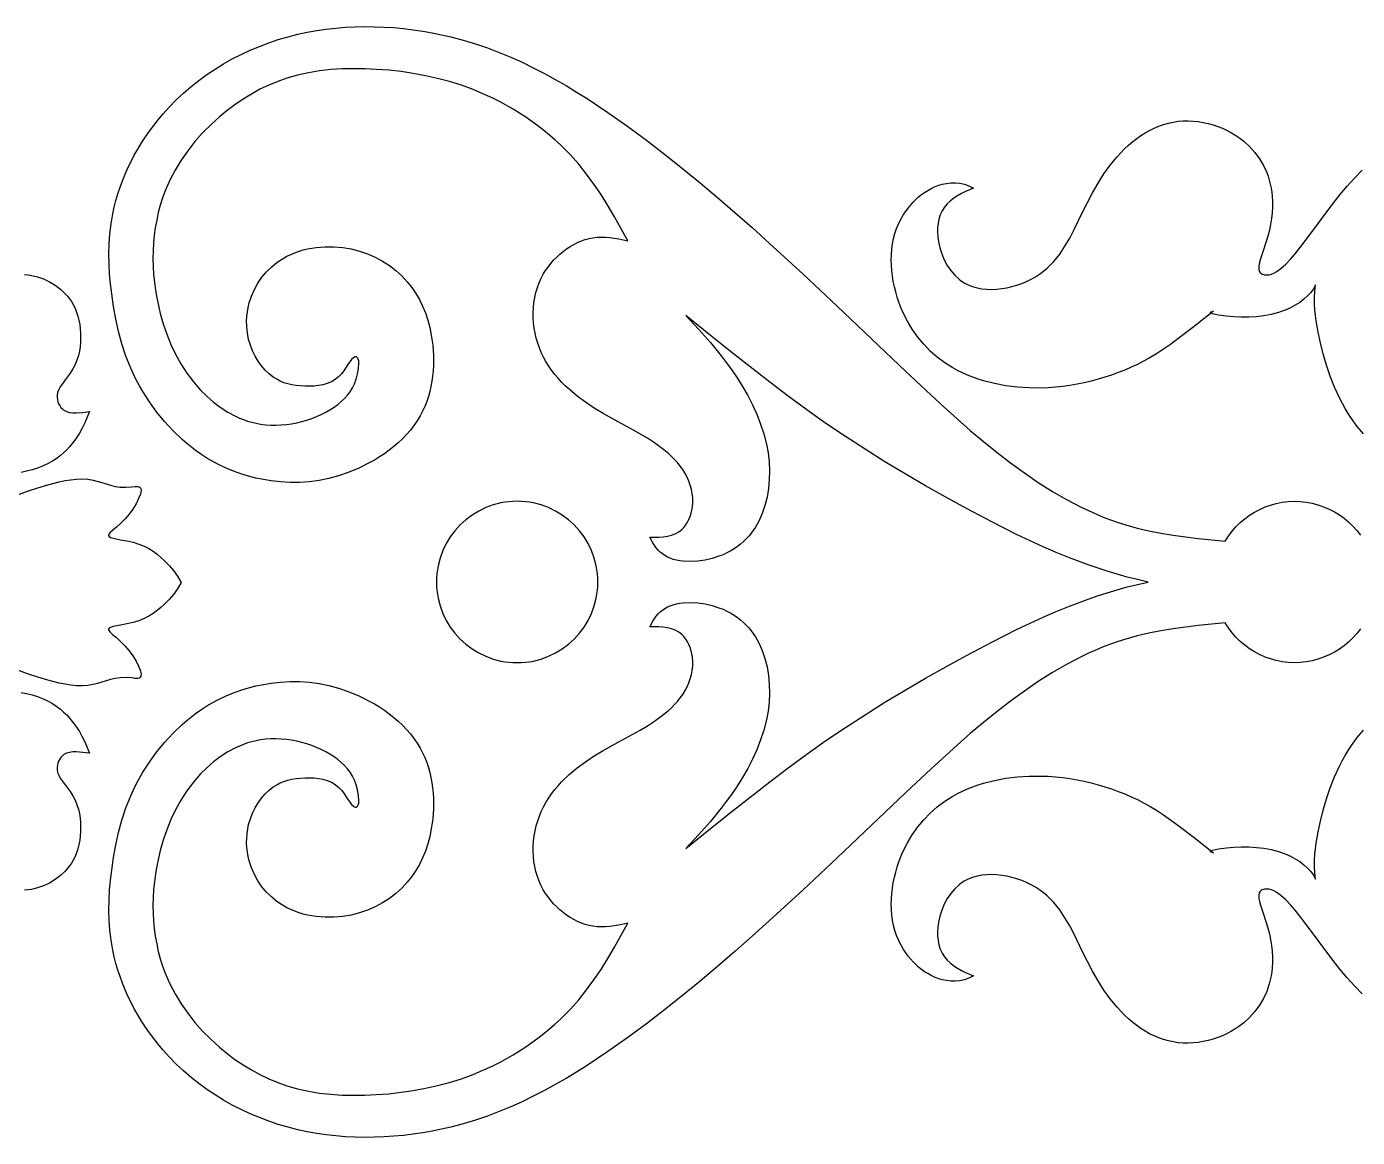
# Model space of a CAD drawing. Extents: x 12 to 238, y 29 to 71.
# Drawn here: x 138.72 to 188.52, y 29.14 to 70.69 of the extents above; entities that cross this region are included whole.
import ezdxf

# ---------------------------------------------------------------- set-up
doc = ezdxf.new("R2010")
doc.units = 0
doc.layers.add('LAYER_1', color=18, linetype='CONTINUOUS')

msp = doc.modelspace()

# ---------------------------------------------------------------- linework, layer by layer
at = {"layer": 'LAYER_1'}
for points in [[(188.63, 48.167), (188.496, 47.992), (188.349, 47.828), (188.191, 47.674), (188.022, 47.533), (187.844, 47.404), (187.655, 47.288), (187.459, 47.186), (187.254, 47.099), (187.042, 47.026), (186.823, 46.969), (186.598, 46.928), (186.371, 46.904), (186.145, 46.897), (185.921, 46.908), (185.699, 46.934), (185.482, 46.977), (185.269, 47.035), (185.061, 47.109), (184.859, 47.197), (184.665, 47.3), (184.478, 47.417), (184.299, 47.547), (184.131, 47.691), (183.972, 47.847), (183.825, 48.016), (183.689, 48.197), (183.566, 48.39), (182.564, 48.285), (182.085, 48.227), (181.619, 48.163), (181.163, 48.088), (180.717, 48.002), (180.279, 47.9), (179.847, 47.781), (179.564, 47.691), (179.283, 47.592), (179.003, 47.485), (178.726, 47.37), (178.451, 47.247), (178.178, 47.116), (177.636, 46.834), (177.102, 46.524), (176.575, 46.191), (176.055, 45.836), (175.54, 45.461), (175.032, 45.069), (174.529, 44.662), (174.031, 44.242), (173.539, 43.812), (172.567, 42.931), (171.613, 42.036), (169.043, 39.597), (167.775, 38.404), (166.505, 37.234), (165.866, 36.66), (165.223, 36.093), (164.575, 35.533), (163.921, 34.983), (163.26, 34.442), (162.589, 33.91), (161.909, 33.389), (161.218, 32.879), (160.463, 32.345), (159.693, 31.832), (159.3, 31.584), (158.903, 31.344), (158.501, 31.112), (158.093, 30.888), (157.679, 30.675), (157.259, 30.472), (156.832, 30.28), (156.399, 30.101), (155.959, 29.934), (155.512, 29.782), (155.057, 29.643), (154.594, 29.521), (154.247, 29.44), (153.896, 29.369), (153.542, 29.307), (153.185, 29.254), (152.826, 29.211), (152.465, 29.178), (152.102, 29.154), (151.739, 29.141), (151.375, 29.138), (151.012, 29.146), (150.65, 29.165), (150.288, 29.194), (149.929, 29.235), (149.572, 29.287), (149.218, 29.35), (148.867, 29.425), (148.499, 29.518), (148.136, 29.624), (147.778, 29.744), (147.426, 29.876), (147.08, 30.021), (146.741, 30.178), (146.408, 30.349), (146.084, 30.531), (145.767, 30.726), (145.458, 30.933), (145.159, 31.151), (144.869, 31.382), (144.588, 31.624), (144.318, 31.877), (144.058, 32.142), (143.809, 32.417), (143.638, 32.622), (143.473, 32.832), (143.314, 33.047), (143.162, 33.266), (143.017, 33.49), (142.879, 33.718), (142.748, 33.949), (142.625, 34.184), (142.509, 34.422), (142.402, 34.663), (142.303, 34.906), (142.212, 35.151), (142.13, 35.398), (142.057, 35.646), (141.993, 35.895), (141.939, 36.145), (141.876, 36.519), (141.832, 36.894), (141.807, 37.269), (141.799, 37.644), (141.805, 38.019), (141.825, 38.393), (141.857, 38.766), (141.9, 39.138), (141.967, 39.61), (142.051, 40.079), (142.155, 40.545), (142.282, 41.005), (142.433, 41.462), (142.612, 41.912), (142.713, 42.135), (142.822, 42.357), (142.939, 42.576), (143.065, 42.795), (143.31, 43.177), (143.582, 43.551), (143.878, 43.911), (144.197, 44.255), (144.536, 44.579), (144.713, 44.732), (144.894, 44.879), (145.079, 45.019), (145.268, 45.152), (145.461, 45.277), (145.657, 45.394), (145.921, 45.535), (146.19, 45.662), (146.462, 45.774), (146.739, 45.873), (147.018, 45.957), (147.298, 46.028), (147.581, 46.086), (147.863, 46.132), (148.223, 46.172), (148.582, 46.191), (148.942, 46.188), (149.303, 46.163), (149.664, 46.114), (150.027, 46.042), (150.391, 45.944), (150.756, 45.82), (151.151, 45.656), (151.348, 45.563), (151.542, 45.462), (151.734, 45.354), (151.923, 45.239), (152.107, 45.116), (152.287, 44.986), (152.46, 44.849), (152.627, 44.705), (152.787, 44.554), (152.938, 44.397), (153.081, 44.233), (153.213, 44.062), (153.336, 43.885), (153.446, 43.701), (153.537, 43.527), (153.618, 43.349), (153.689, 43.167), (153.751, 42.981), (153.804, 42.792), (153.848, 42.601), (153.884, 42.407), (153.911, 42.213), (153.93, 42.017), (153.942, 41.822), (153.942, 41.432), (153.915, 41.049), (153.862, 40.676), (153.803, 40.391), (153.729, 40.115), (153.64, 39.849), (153.535, 39.594), (153.415, 39.35), (153.279, 39.117), (153.128, 38.895), (152.96, 38.684), (152.756, 38.466), (152.534, 38.263), (152.293, 38.078), (152.037, 37.912), (151.764, 37.765), (151.477, 37.639), (151.177, 37.536), (150.864, 37.457), (150.545, 37.402), (150.218, 37.374), (149.888, 37.372), (149.558, 37.399), (149.394, 37.423), (149.232, 37.454), (149.072, 37.493), (148.914, 37.54), (148.759, 37.595), (148.607, 37.658), (148.46, 37.729), (148.316, 37.809), (148.095, 37.955), (147.889, 38.121), (147.698, 38.307), (147.525, 38.511), (147.371, 38.731), (147.239, 38.967), (147.129, 39.216), (147.045, 39.478), (147.006, 39.644), (146.977, 39.814), (146.958, 39.985), (146.95, 40.158), (146.953, 40.332), (146.966, 40.504), (146.991, 40.675), (147.026, 40.844), (147.09, 41.061), (147.172, 41.27), (147.27, 41.469), (147.383, 41.656), (147.509, 41.83), (147.646, 41.988), (147.793, 42.129), (147.948, 42.251), (148.075, 42.332), (148.207, 42.401), (148.344, 42.458), (148.488, 42.504), (148.64, 42.54), (148.799, 42.565), (148.968, 42.582), (149.146, 42.59), (149.307, 42.591), (149.472, 42.583), (149.639, 42.565), (149.805, 42.534), (149.967, 42.487), (150.122, 42.423), (150.268, 42.338), (150.4, 42.231), (150.497, 42.127), (150.585, 42.013), (150.74, 41.782), (150.81, 41.678), (150.878, 41.591), (150.944, 41.528), (150.977, 41.508), (151.01, 41.496), (151.037, 41.493), (151.063, 41.497), (151.102, 41.525), (151.128, 41.575), (151.143, 41.644), (151.148, 41.728), (151.135, 41.925), (151.098, 42.134), (151.047, 42.325), (150.983, 42.498), (150.907, 42.655), (150.82, 42.799), (150.721, 42.931), (150.612, 43.052), (150.493, 43.165), (150.364, 43.27), (150.221, 43.374), (150.069, 43.472), (149.909, 43.563), (149.742, 43.647), (149.568, 43.725), (149.389, 43.795), (149.205, 43.857), (149.017, 43.911), (148.826, 43.956), (148.633, 43.993), (148.438, 44.02), (148.242, 44.038), (148.047, 44.046), (147.852, 44.044), (147.659, 44.032), (147.469, 44.008), (147.306, 43.978), (147.145, 43.94), (146.987, 43.894), (146.832, 43.841), (146.531, 43.713), (146.242, 43.558), (145.966, 43.38), (145.705, 43.182), (145.458, 42.966), (145.226, 42.734), (145.088, 42.582), (144.956, 42.425), (144.712, 42.097), (144.491, 41.754), (144.293, 41.397), (144.118, 41.028), (143.964, 40.648), (143.831, 40.261), (143.717, 39.867), (143.647, 39.578), (143.587, 39.286), (143.537, 38.994), (143.498, 38.7), (143.47, 38.406), (143.452, 38.112), (143.446, 37.819), (143.451, 37.527), (143.467, 37.236), (143.494, 36.947), (143.533, 36.66), (143.584, 36.376), (143.646, 36.096), (143.721, 35.82), (143.807, 35.547), (143.906, 35.28), (144.079, 34.885), (144.278, 34.504), (144.502, 34.135), (144.749, 33.78), (145.017, 33.44), (145.305, 33.116), (145.611, 32.807), (145.933, 32.514), (146.217, 32.28), (146.511, 32.058), (146.815, 31.852), (147.127, 31.66), (147.448, 31.485), (147.776, 31.327), (148.112, 31.187), (148.455, 31.066), (148.857, 30.951), (149.267, 30.862), (149.682, 30.795), (150.102, 30.749), (150.526, 30.722), (150.951, 30.712), (151.376, 30.718), (151.801, 30.738), (152.266, 30.773), (152.729, 30.824), (153.188, 30.89), (153.643, 30.974), (154.095, 31.075), (154.542, 31.194), (154.985, 31.334), (155.422, 31.494), (155.68, 31.599), (155.934, 31.711), (156.187, 31.831), (156.436, 31.957), (156.924, 32.23), (157.397, 32.528), (157.626, 32.686), (157.85, 32.85), (158.069, 33.019), (158.283, 33.193), (158.49, 33.373), (158.69, 33.557), (158.884, 33.746), (159.071, 33.939), (159.382, 34.289), (159.673, 34.653), (159.949, 35.031), (160.212, 35.424), (160.467, 35.831), (160.717, 36.253), (161.217, 37.147), (160.874, 37.078), (160.545, 37.029), (160.384, 37.016), (160.226, 37.012), (160.069, 37.018), (159.912, 37.037), (159.766, 37.065), (159.621, 37.105), (159.477, 37.156), (159.335, 37.217), (159.195, 37.287), (159.059, 37.366), (158.926, 37.454), (158.797, 37.55), (158.672, 37.654), (158.553, 37.764), (158.439, 37.881), (158.332, 38.005), (158.232, 38.133), (158.139, 38.267), (158.053, 38.405), (157.977, 38.547), (157.896, 38.723), (157.829, 38.902), (157.773, 39.086), (157.73, 39.272), (157.699, 39.461), (157.68, 39.652), (157.671, 39.843), (157.674, 40.035), (157.688, 40.226), (157.712, 40.417), (157.746, 40.605), (157.79, 40.792), (157.843, 40.975), (157.906, 41.154), (157.978, 41.329), (158.059, 41.499), (158.152, 41.67), (158.254, 41.835), (158.364, 41.994), (158.481, 42.148), (158.606, 42.295), (158.737, 42.438), (159.017, 42.708), (159.317, 42.959), (159.633, 43.192), (159.961, 43.41), (160.297, 43.613), (160.853, 43.922), (161.407, 44.221), (161.68, 44.374), (161.948, 44.535), (162.211, 44.706), (162.466, 44.89), (162.722, 45.099), (162.844, 45.211), (162.961, 45.328), (163.072, 45.45), (163.176, 45.578), (163.272, 45.711), (163.359, 45.851), (163.434, 45.993), (163.5, 46.141), (163.554, 46.293), (163.597, 46.449), (163.627, 46.609), (163.644, 46.771), (163.646, 46.935), (163.633, 47.101), (163.614, 47.222), (163.585, 47.343), (163.549, 47.46), (163.503, 47.574), (163.449, 47.681), (163.386, 47.781), (163.315, 47.872), (163.235, 47.952), (163.118, 48.039), (162.988, 48.108), (162.847, 48.159), (162.697, 48.197), (162.539, 48.221), (162.376, 48.235), (162.041, 48.24), (162.153, 48.449), (162.279, 48.636), (162.35, 48.72), (162.425, 48.797), (162.508, 48.866), (162.597, 48.928), (162.697, 48.982), (162.804, 49.029), (162.917, 49.067), (163.037, 49.097), (163.161, 49.12), (163.29, 49.136), (163.557, 49.147), (163.831, 49.132), (164.105, 49.093), (164.373, 49.033), (164.627, 48.954), (164.781, 48.894), (164.926, 48.828), (165.064, 48.755), (165.194, 48.676), (165.317, 48.591), (165.433, 48.501), (165.542, 48.405), (165.644, 48.305), (165.74, 48.2), (165.83, 48.09), (165.99, 47.859), (166.127, 47.613), (166.242, 47.356), (166.347, 47.051), (166.426, 46.737), (166.481, 46.414), (166.51, 46.086), (166.517, 45.754), (166.5, 45.42), (166.462, 45.088), (166.402, 44.758), (166.306, 44.378), (166.185, 44.006), (166.042, 43.642), (165.88, 43.287), (165.7, 42.941), (165.507, 42.605), (165.302, 42.28), (165.089, 41.966), (164.901, 41.705), (164.708, 41.451), (164.303, 40.955), (163.865, 40.459), (163.386, 39.948), (164.306, 40.698), (165.173, 41.385), (166.528, 42.443), (167.214, 42.965), (167.91, 43.476), (168.627, 43.982), (169.355, 44.473), (170.092, 44.952), (170.838, 45.417), (171.591, 45.871), (172.351, 46.314), (173.118, 46.746), (173.89, 47.168), (174.833, 47.667), (175.787, 48.145), (176.269, 48.374), (176.755, 48.596), (177.246, 48.808), (177.742, 49.011), (178.44, 49.275), (178.795, 49.398), (179.157, 49.516), (179.526, 49.626), (179.903, 49.73), (180.289, 49.826), (180.686, 49.915), (180.289, 50.004), (179.903, 50.101), (179.526, 50.204), (179.157, 50.315), (178.44, 50.555), (177.742, 50.819), (177.246, 51.022), (176.755, 51.235), (176.269, 51.456), (175.787, 51.685), (174.833, 52.163), (173.89, 52.662), (173.118, 53.085), (172.351, 53.517), (171.591, 53.959), (170.838, 54.413), (170.092, 54.879), (169.355, 55.357), (168.627, 55.849), (167.91, 56.355), (167.214, 56.866), (166.528, 57.387), (165.173, 58.446), (164.306, 59.133), (163.386, 59.883), (163.865, 59.372), (164.303, 58.876), (164.708, 58.379), (164.901, 58.125), (165.089, 57.865), (165.302, 57.55), (165.507, 57.225), (165.7, 56.889), (165.88, 56.544), (166.042, 56.189), (166.185, 55.825), (166.306, 55.453), (166.402, 55.073), (166.462, 54.743), (166.5, 54.41), (166.517, 54.077), (166.51, 53.745), (166.481, 53.416), (166.426, 53.094), (166.347, 52.779), (166.242, 52.475), (166.127, 52.217), (165.99, 51.972), (165.83, 51.741), (165.74, 51.631), (165.644, 51.526), (165.542, 51.425), (165.433, 51.33), (165.317, 51.239), (165.194, 51.155), (165.064, 51.076), (164.926, 51.003), (164.781, 50.936), (164.627, 50.877), (164.373, 50.797), (164.105, 50.737), (163.831, 50.699), (163.557, 50.684), (163.29, 50.694), (163.161, 50.71), (163.037, 50.733), (162.917, 50.763), (162.804, 50.802), (162.697, 50.848), (162.597, 50.903), (162.508, 50.964), (162.425, 51.034), (162.35, 51.111), (162.279, 51.194), (162.153, 51.381), (162.041, 51.59), (162.376, 51.595), (162.539, 51.609), (162.697, 51.634), (162.847, 51.671), (162.988, 51.723), (163.118, 51.791), (163.235, 51.879), (163.315, 51.959), (163.386, 52.05), (163.449, 52.149), (163.503, 52.257), (163.549, 52.37), (163.585, 52.488), (163.614, 52.608), (163.633, 52.73), (163.646, 52.895), (163.644, 53.059), (163.627, 53.221), (163.597, 53.381), (163.554, 53.537), (163.5, 53.689), (163.434, 53.837), (163.359, 53.979), (163.272, 54.119), (163.176, 54.253), (163.072, 54.381), (162.961, 54.503), (162.722, 54.731), (162.466, 54.94), (162.211, 55.124), (161.948, 55.295), (161.407, 55.61), (160.853, 55.909), (160.297, 56.217), (159.961, 56.421), (159.633, 56.638), (159.317, 56.872), (159.017, 57.123), (158.874, 57.255), (158.737, 57.393), (158.606, 57.535), (158.481, 57.683), (158.364, 57.836), (158.254, 57.995), (158.152, 58.16), (158.059, 58.331), (157.978, 58.501), (157.906, 58.676), (157.843, 58.856), (157.79, 59.039), (157.746, 59.225), (157.712, 59.414), (157.688, 59.604), (157.674, 59.795), (157.671, 59.987), (157.68, 60.179), (157.699, 60.369), (157.73, 60.558), (157.773, 60.745), (157.829, 60.928), (157.896, 61.108), (157.977, 61.284), (158.053, 61.426), (158.139, 61.564), (158.232, 61.697), (158.332, 61.826), (158.439, 61.949), (158.553, 62.066), (158.672, 62.177), (158.797, 62.28), (158.926, 62.376), (159.059, 62.464), (159.195, 62.543), (159.335, 62.614), (159.477, 62.674), (159.621, 62.725), (159.766, 62.765), (159.912, 62.794), (160.069, 62.812), (160.226, 62.819), (160.384, 62.814), (160.545, 62.801), (160.874, 62.753), (161.217, 62.684), (160.717, 63.577), (160.467, 64), (160.212, 64.407), (159.949, 64.799), (159.673, 65.177), (159.382, 65.541), (159.071, 65.891), (158.884, 66.085), (158.69, 66.274), (158.49, 66.458), (158.283, 66.637), (158.069, 66.812), (157.85, 66.981), (157.626, 67.145), (157.397, 67.303), (156.924, 67.601), (156.436, 67.873), (156.187, 68), (155.934, 68.119), (155.68, 68.232), (155.422, 68.337), (154.985, 68.497), (154.542, 68.636), (154.095, 68.756), (153.643, 68.857), (153.188, 68.94), (152.729, 69.007), (152.266, 69.057), (151.801, 69.093), (151.376, 69.112), (150.951, 69.118), (150.526, 69.109), (150.102, 69.082), (149.682, 69.036), (149.267, 68.969), (148.857, 68.879), (148.455, 68.764), (148.112, 68.644), (147.776, 68.504), (147.448, 68.346), (147.127, 68.17), (146.815, 67.979), (146.511, 67.772), (146.217, 67.551), (145.933, 67.316), (145.611, 67.024), (145.305, 66.715), (145.017, 66.39), (144.749, 66.05), (144.502, 65.695), (144.278, 65.327), (144.079, 64.945), (143.989, 64.749), (143.906, 64.55), (143.807, 64.283), (143.721, 64.011), (143.646, 63.734), (143.584, 63.454), (143.533, 63.17), (143.494, 62.884), (143.467, 62.595), (143.451, 62.304), (143.446, 62.011), (143.452, 61.718), (143.47, 61.424), (143.498, 61.13), (143.537, 60.837), (143.587, 60.544), (143.647, 60.253), (143.717, 59.963), (143.831, 59.569), (143.964, 59.182), (144.118, 58.803), (144.293, 58.434), (144.491, 58.076), (144.712, 57.733), (144.956, 57.406), (145.088, 57.249), (145.226, 57.096), (145.458, 56.865), (145.705, 56.648), (145.966, 56.45), (146.242, 56.272), (146.531, 56.118), (146.68, 56.05), (146.832, 55.989), (146.987, 55.936), (147.145, 55.89), (147.306, 55.852), (147.469, 55.822), (147.659, 55.799), (147.852, 55.786), (148.047, 55.784), (148.242, 55.792), (148.438, 55.81), (148.633, 55.837), (148.826, 55.874), (149.017, 55.92), (149.205, 55.974), (149.389, 56.036), (149.568, 56.106), (149.742, 56.183), (149.909, 56.268), (150.069, 56.359), (150.221, 56.456), (150.364, 56.56), (150.493, 56.666), (150.612, 56.778), (150.721, 56.9), (150.82, 57.031), (150.907, 57.175), (150.983, 57.333), (151.047, 57.506), (151.098, 57.697), (151.135, 57.905), (151.148, 58.102), (151.143, 58.186), (151.128, 58.255), (151.102, 58.306), (151.063, 58.334), (151.01, 58.335), (150.944, 58.302), (150.878, 58.239), (150.74, 58.049), (150.585, 57.817), (150.497, 57.703), (150.4, 57.599), (150.268, 57.492), (150.122, 57.408), (149.967, 57.343), (149.805, 57.297), (149.639, 57.266), (149.472, 57.247), (149.146, 57.24), (148.968, 57.248), (148.799, 57.265), (148.64, 57.291), (148.488, 57.326), (148.344, 57.372), (148.207, 57.429), (148.075, 57.498), (147.948, 57.58), (147.793, 57.701), (147.646, 57.842), (147.509, 58.001), (147.383, 58.174), (147.27, 58.362), (147.172, 58.561), (147.09, 58.769), (147.026, 58.986), (146.991, 59.155), (146.966, 59.326), (146.953, 59.499), (146.95, 59.672), (146.958, 59.845), (146.977, 60.017), (147.006, 60.186), (147.045, 60.353), (147.129, 60.614), (147.239, 60.863), (147.371, 61.099), (147.525, 61.319), (147.698, 61.523), (147.889, 61.709), (148.095, 61.876), (148.316, 62.022), (148.46, 62.101), (148.607, 62.172), (148.759, 62.235), (148.914, 62.29), (149.072, 62.337), (149.232, 62.376), (149.394, 62.408), (149.558, 62.432), (149.888, 62.458), (150.218, 62.457), (150.545, 62.428), (150.864, 62.374), (151.177, 62.295), (151.477, 62.191), (151.764, 62.066), (152.037, 61.919), (152.293, 61.752), (152.534, 61.567), (152.756, 61.365), (152.96, 61.146), (153.128, 60.936), (153.279, 60.714), (153.415, 60.48), (153.535, 60.236), (153.64, 59.981), (153.729, 59.715), (153.803, 59.44), (153.862, 59.154), (153.915, 58.781), (153.942, 58.398), (153.942, 58.009), (153.93, 57.813), (153.911, 57.618), (153.884, 57.423), (153.848, 57.23), (153.804, 57.038), (153.751, 56.849), (153.689, 56.663), (153.618, 56.481), (153.537, 56.303), (153.446, 56.129), (153.336, 55.946), (153.213, 55.768), (153.081, 55.598), (152.938, 55.433), (152.787, 55.276), (152.627, 55.125), (152.46, 54.981), (152.287, 54.844), (152.107, 54.714), (151.923, 54.592), (151.734, 54.476), (151.542, 54.368), (151.151, 54.174), (150.756, 54.011), (150.391, 53.887), (150.027, 53.789), (149.664, 53.716), (149.303, 53.668), (148.942, 53.642), (148.582, 53.64), (148.223, 53.659), (147.863, 53.699), (147.581, 53.744), (147.298, 53.802), (147.018, 53.873), (146.739, 53.958), (146.462, 54.056), (146.19, 54.168), (145.921, 54.295), (145.657, 54.437), (145.461, 54.553), (145.268, 54.678), (145.079, 54.811), (144.894, 54.951), (144.713, 55.098), (144.536, 55.251), (144.197, 55.575), (143.878, 55.919), (143.582, 56.28), (143.31, 56.653), (143.065, 57.036), (142.939, 57.254), (142.822, 57.474), (142.713, 57.695), (142.612, 57.918), (142.433, 58.369), (142.282, 58.825), (142.155, 59.286), (142.051, 59.751), (141.967, 60.22), (141.9, 60.692), (141.857, 61.064), (141.825, 61.437), (141.805, 61.811), (141.799, 62.186), (141.807, 62.561), (141.832, 62.936), (141.876, 63.311), (141.939, 63.685), (141.993, 63.935), (142.057, 64.184), (142.13, 64.433), (142.212, 64.68), (142.303, 64.925), (142.402, 65.168), (142.509, 65.409), (142.625, 65.646), (142.748, 65.881), (142.879, 66.113), (143.017, 66.341), (143.162, 66.564), (143.314, 66.784), (143.473, 66.999), (143.638, 67.208), (143.809, 67.413), (144.058, 67.689), (144.318, 67.953), (144.588, 68.207), (144.869, 68.449), (145.159, 68.679), (145.458, 68.898), (145.767, 69.105), (146.084, 69.299), (146.408, 69.482), (146.741, 69.652), (147.08, 69.81), (147.426, 69.954), (147.778, 70.087), (148.136, 70.206), (148.499, 70.312), (148.867, 70.405), (149.218, 70.48), (149.572, 70.544), (149.929, 70.596), (150.288, 70.636), (150.65, 70.666), (151.012, 70.684), (151.375, 70.692), (151.739, 70.689), (152.102, 70.676), (152.465, 70.653), (152.826, 70.619), (153.185, 70.576), (153.542, 70.523), (153.896, 70.461), (154.247, 70.39), (154.594, 70.31), (155.057, 70.187), (155.512, 70.049), (155.959, 69.896), (156.399, 69.729), (156.832, 69.55), (157.259, 69.358), (157.679, 69.155), (158.093, 68.942), (158.501, 68.719), (158.903, 68.487), (159.3, 68.246), (159.693, 67.999), (160.463, 67.485), (161.218, 66.952), (161.909, 66.442), (162.589, 65.92), (163.26, 65.389), (163.921, 64.848), (164.575, 64.297), (165.223, 63.738), (165.866, 63.171), (166.505, 62.596), (167.775, 61.427), (169.043, 60.233), (171.613, 57.794), (172.567, 56.9), (173.051, 56.456), (173.539, 56.018), (174.031, 55.588), (174.529, 55.168), (175.032, 54.761), (175.54, 54.369), (176.055, 53.994), (176.575, 53.639), (177.102, 53.306), (177.636, 52.997), (178.178, 52.714), (178.451, 52.584), (178.726, 52.461), (179.003, 52.346), (179.283, 52.238), (179.564, 52.14), (179.847, 52.05), (180.279, 51.93), (180.717, 51.829), (181.163, 51.742), (181.619, 51.668), (182.085, 51.603), (182.564, 51.546), (183.567, 51.44), (183.689, 51.633), (183.825, 51.814), (183.973, 51.983), (184.131, 52.14), (184.3, 52.283), (184.478, 52.414), (184.665, 52.53), (184.86, 52.633), (185.062, 52.722), (185.269, 52.795), (185.482, 52.853), (185.7, 52.896), (185.921, 52.923), (186.145, 52.933), (186.371, 52.926), (186.599, 52.903), (186.823, 52.862), (187.042, 52.804), (187.254, 52.732), (187.459, 52.644), (187.656, 52.542), (187.844, 52.426), (188.023, 52.297), (188.192, 52.156), (188.35, 52.003), (188.496, 51.838), (188.631, 51.663)], [(188.749, 55.453), (188.513, 55.733), (188.297, 56.026), (188.172, 56.214), (188.056, 56.406), (187.843, 56.8), (187.658, 57.205), (187.497, 57.617), (187.358, 58.033), (187.239, 58.448), (187.137, 58.86), (187.051, 59.265), (186.977, 59.681), (186.948, 59.89), (186.927, 60.102), (186.915, 60.32), (186.913, 60.545), (186.922, 60.78), (186.944, 61.026), (186.868, 60.887), (186.769, 60.751), (186.65, 60.62), (186.512, 60.495), (186.358, 60.377), (186.19, 60.269), (186.009, 60.171), (185.817, 60.085), (185.561, 59.995), (185.294, 59.925), (185.019, 59.874), (184.738, 59.841), (184.455, 59.825), (184.172, 59.823), (183.892, 59.834), (183.618, 59.857), (183.318, 59.897), (183.094, 59.945), (183.03, 59.971), (183.014, 59.983), (183.01, 59.996), (183.018, 60.008), (183.04, 60.02), (183.129, 60.042), (182.408, 59.472), (181.803, 59.006), (181.527, 58.805), (181.261, 58.621), (180.998, 58.451), (180.73, 58.292), (180.51, 58.171), (180.283, 58.056), (180.051, 57.947), (179.813, 57.844), (179.569, 57.747), (179.321, 57.657), (179.069, 57.574), (178.813, 57.497), (178.553, 57.428), (178.29, 57.367), (178.025, 57.313), (177.757, 57.268), (177.488, 57.231), (177.217, 57.202), (176.945, 57.183), (176.672, 57.172), (176.232, 57.175), (175.794, 57.204), (175.361, 57.257), (174.937, 57.337), (174.523, 57.444), (174.321, 57.507), (174.123, 57.578), (173.929, 57.655), (173.74, 57.739), (173.555, 57.83), (173.376, 57.929), (173.077, 58.117), (172.796, 58.326), (172.533, 58.556), (172.289, 58.807), (172.064, 59.078), (171.859, 59.368), (171.675, 59.678), (171.512, 60.006), (171.434, 60.19), (171.362, 60.378), (171.298, 60.57), (171.241, 60.765), (171.191, 60.963), (171.15, 61.163), (171.118, 61.365), (171.094, 61.567), (171.08, 61.77), (171.075, 61.972), (171.081, 62.173), (171.097, 62.373), (171.124, 62.57), (171.163, 62.764), (171.213, 62.955), (171.275, 63.141), (171.392, 63.411), (171.534, 63.667), (171.7, 63.906), (171.888, 64.126), (171.99, 64.227), (172.096, 64.322), (172.207, 64.411), (172.322, 64.492), (172.441, 64.567), (172.563, 64.634), (172.689, 64.693), (172.819, 64.743), (172.976, 64.792), (173.137, 64.826), (173.301, 64.845), (173.468, 64.847), (173.637, 64.83), (173.809, 64.792), (173.981, 64.733), (174.155, 64.65), (174.002, 64.592), (173.849, 64.525), (173.697, 64.449), (173.55, 64.364), (173.41, 64.27), (173.281, 64.168), (173.164, 64.057), (173.063, 63.937), (172.974, 63.798), (172.906, 63.649), (172.856, 63.494), (172.824, 63.332), (172.808, 63.166), (172.807, 62.997), (172.819, 62.826), (172.843, 62.656), (172.895, 62.42), (172.967, 62.189), (173.059, 61.968), (173.17, 61.759), (173.3, 61.566), (173.449, 61.391), (173.616, 61.238), (173.707, 61.171), (173.801, 61.111), (173.955, 61.031), (174.117, 60.968), (174.287, 60.92), (174.464, 60.887), (174.645, 60.868), (174.831, 60.863), (175.019, 60.871), (175.209, 60.891), (175.398, 60.924), (175.587, 60.967), (175.773, 61.022), (175.955, 61.087), (176.133, 61.161), (176.304, 61.244), (176.467, 61.335), (176.622, 61.435), (176.77, 61.543), (176.908, 61.659), (177.037, 61.781), (177.158, 61.909), (177.272, 62.043), (177.378, 62.182), (177.574, 62.473), (177.751, 62.779), (177.916, 63.096), (178.231, 63.746), (178.414, 64.113), (178.606, 64.477), (178.81, 64.833), (179.029, 65.179), (179.265, 65.511), (179.522, 65.826), (179.659, 65.976), (179.802, 66.121), (179.952, 66.26), (180.109, 66.393), (180.259, 66.508), (180.414, 66.617), (180.575, 66.719), (180.741, 66.812), (180.911, 66.896), (181.086, 66.97), (181.264, 67.034), (181.446, 67.085), (181.629, 67.123), (181.813, 67.149), (182, 67.164), (182.187, 67.167), (182.374, 67.158), (182.562, 67.139), (182.748, 67.109), (182.932, 67.069), (183.114, 67.018), (183.293, 66.958), (183.468, 66.887), (183.639, 66.808), (183.804, 66.72), (183.964, 66.623), (184.117, 66.517), (184.263, 66.403), (184.48, 66.205), (184.675, 65.987), (184.849, 65.752), (184.998, 65.499), (185.122, 65.231), (185.174, 65.092), (185.22, 64.949), (185.258, 64.803), (185.29, 64.654), (185.315, 64.502), (185.332, 64.346), (185.343, 64.144), (185.342, 63.937), (185.329, 63.726), (185.304, 63.512), (185.269, 63.294), (185.222, 63.072), (185.164, 62.848), (185.095, 62.622), (184.986, 62.302), (184.887, 62), (184.85, 61.864), (184.828, 61.741), (184.824, 61.634), (184.841, 61.547), (184.86, 61.51), (184.886, 61.478), (184.953, 61.432), (185.036, 61.407), (185.127, 61.402), (185.213, 61.412), (185.3, 61.436), (185.387, 61.472), (185.475, 61.519), (185.654, 61.644), (185.833, 61.804), (186.012, 61.991), (186.189, 62.198), (186.535, 62.639), (187.082, 63.374), (187.602, 64.068), (187.863, 64.399), (188.129, 64.719), (188.405, 65.026), (188.695, 65.321)], [(138.641, 61.418), (138.769, 61.406), (138.896, 61.387), (139.127, 61.332), (139.355, 61.251), (139.577, 61.147), (139.788, 61.019), (139.985, 60.869), (140.165, 60.698), (140.248, 60.604), (140.324, 60.506), (140.395, 60.403), (140.459, 60.295), (140.528, 60.157), (140.587, 60.013), (140.635, 59.863), (140.674, 59.707), (140.703, 59.548), (140.724, 59.384), (140.735, 59.217), (140.738, 59.047), (140.732, 58.883), (140.717, 58.717), (140.692, 58.55), (140.654, 58.383), (140.602, 58.217), (140.535, 58.051), (140.452, 57.887), (140.349, 57.726), (140.196, 57.524), (140.042, 57.322), (139.975, 57.219), (139.919, 57.115), (139.879, 57.007), (139.858, 56.897), (139.857, 56.818), (139.867, 56.738), (139.887, 56.66), (139.916, 56.585), (139.954, 56.514), (140.001, 56.449), (140.055, 56.392), (140.116, 56.344), (140.215, 56.292), (140.325, 56.26), (140.443, 56.243), (140.567, 56.24), (140.822, 56.259), (141.07, 56.292), (140.891, 55.867), (140.797, 55.671), (140.692, 55.483), (140.522, 55.223), (140.426, 55.097), (140.324, 54.975), (140.216, 54.859), (140.103, 54.748), (139.983, 54.644), (139.859, 54.548), (139.685, 54.434), (139.503, 54.333), (139.314, 54.247), (139.12, 54.172), (138.921, 54.109), (138.719, 54.056), (138.515, 54.013)], [(138.016, 53.045), (138.755, 53.316), (139.131, 53.44), (139.513, 53.555), (139.941, 53.666), (140.156, 53.71), (140.371, 53.743), (140.585, 53.764), (140.796, 53.769), (141.005, 53.757), (141.21, 53.724), (141.529, 53.635), (141.859, 53.534), (142.036, 53.493), (142.223, 53.466), (142.425, 53.457), (142.644, 53.473), (142.77, 53.49), (142.879, 53.494), (142.933, 53.479), (142.97, 53.448), (142.992, 53.404), (143, 53.348), (142.994, 53.281), (142.976, 53.205), (142.91, 53.033), (142.811, 52.842), (142.687, 52.645), (142.55, 52.455), (142.407, 52.282), (142.236, 52.106), (142.08, 51.967), (141.946, 51.856), (141.843, 51.763), (141.794, 51.702), (141.781, 51.675), (141.779, 51.649), (141.802, 51.614), (141.852, 51.584), (142.015, 51.537), (142.233, 51.497), (142.466, 51.456), (142.704, 51.401), (142.919, 51.333), (143.113, 51.254), (143.29, 51.165), (143.452, 51.065), (143.602, 50.955), (143.744, 50.837), (143.88, 50.711), (144.048, 50.538), (144.208, 50.348), (144.359, 50.137), (144.497, 49.9), (144.359, 49.663), (144.208, 49.451), (144.048, 49.262), (143.88, 49.089), (143.744, 48.962), (143.602, 48.844), (143.452, 48.735), (143.29, 48.635), (143.113, 48.545), (142.919, 48.466), (142.704, 48.399), (142.466, 48.344), (142.233, 48.303), (142.015, 48.263), (141.924, 48.241), (141.852, 48.215), (141.802, 48.185), (141.779, 48.15), (141.781, 48.125), (141.794, 48.097), (141.843, 48.037), (141.946, 47.944), (142.08, 47.833), (142.236, 47.694), (142.407, 47.517), (142.55, 47.345), (142.687, 47.154), (142.811, 46.957), (142.91, 46.767), (142.976, 46.594), (142.994, 46.518), (143, 46.452), (142.992, 46.396), (142.97, 46.351), (142.933, 46.321), (142.879, 46.306), (142.77, 46.309), (142.644, 46.327), (142.425, 46.343), (142.223, 46.334), (142.036, 46.306), (141.859, 46.265), (141.529, 46.164), (141.37, 46.115), (141.21, 46.075), (141.005, 46.043), (140.796, 46.031), (140.585, 46.036), (140.371, 46.057), (140.156, 46.09), (139.941, 46.134), (139.513, 46.244), (139.131, 46.359), (138.755, 46.484), (138.016, 46.754)], [(138.515, 45.787), (138.719, 45.743), (138.921, 45.69), (139.12, 45.627), (139.314, 45.553), (139.503, 45.466), (139.685, 45.366), (139.859, 45.251), (139.983, 45.155), (140.103, 45.051), (140.216, 44.941), (140.324, 44.824), (140.522, 44.577), (140.692, 44.317), (140.797, 44.128), (140.891, 43.933), (141.07, 43.507), (140.822, 43.541), (140.694, 43.554), (140.567, 43.561), (140.443, 43.557), (140.325, 43.54), (140.215, 43.508), (140.116, 43.457), (140.055, 43.408), (140.001, 43.351), (139.954, 43.286), (139.916, 43.215), (139.887, 43.14), (139.867, 43.062), (139.857, 42.983), (139.858, 42.904), (139.879, 42.793), (139.919, 42.686), (139.975, 42.581), (140.042, 42.478), (140.196, 42.276), (140.349, 42.074), (140.452, 41.913), (140.535, 41.749), (140.602, 41.584), (140.654, 41.417), (140.692, 41.25), (140.717, 41.084), (140.732, 40.918), (140.738, 40.754), (140.735, 40.584), (140.724, 40.417), (140.703, 40.253), (140.674, 40.093), (140.635, 39.938), (140.587, 39.788), (140.528, 39.643), (140.459, 39.505), (140.395, 39.397), (140.324, 39.294), (140.165, 39.103), (139.985, 38.932), (139.788, 38.782), (139.577, 38.654), (139.355, 38.549), (139.127, 38.469), (138.896, 38.414), (138.641, 38.383)], [(188.695, 34.51), (188.405, 34.805), (188.129, 35.112), (187.863, 35.431), (187.602, 35.762), (187.082, 36.457), (186.535, 37.192), (186.189, 37.633), (186.012, 37.839), (185.833, 38.026), (185.654, 38.186), (185.564, 38.253), (185.475, 38.311), (185.387, 38.359), (185.3, 38.395), (185.213, 38.418), (185.127, 38.428), (185.036, 38.423), (184.953, 38.399), (184.917, 38.378), (184.886, 38.353), (184.86, 38.321), (184.841, 38.283), (184.824, 38.196), (184.828, 38.09), (184.85, 37.967), (184.887, 37.83), (184.986, 37.529), (185.095, 37.209), (185.164, 36.982), (185.222, 36.758), (185.269, 36.537), (185.304, 36.319), (185.329, 36.105), (185.342, 35.894), (185.343, 35.687), (185.332, 35.484), (185.315, 35.329), (185.29, 35.177), (185.258, 35.028), (185.22, 34.881), (185.122, 34.599), (184.998, 34.331), (184.849, 34.079), (184.675, 33.843), (184.48, 33.626), (184.263, 33.427), (184.117, 33.313), (183.964, 33.208), (183.804, 33.111), (183.639, 33.022), (183.468, 32.943), (183.293, 32.873), (183.114, 32.812), (182.932, 32.762), (182.748, 32.721), (182.562, 32.691), (182.374, 32.672), (182.187, 32.664), (182, 32.666), (181.813, 32.681), (181.629, 32.707), (181.446, 32.745), (181.264, 32.797), (181.086, 32.86), (180.911, 32.934), (180.741, 33.018), (180.575, 33.112), (180.414, 33.213), (180.259, 33.322), (180.109, 33.438), (179.952, 33.57), (179.802, 33.709), (179.659, 33.854), (179.522, 34.004), (179.265, 34.319), (179.029, 34.651), (178.81, 34.997), (178.606, 35.353), (178.414, 35.717), (178.231, 36.085), (177.916, 36.735), (177.751, 37.051), (177.574, 37.357), (177.378, 37.648), (177.272, 37.787), (177.158, 37.921), (177.037, 38.049), (176.908, 38.172), (176.77, 38.287), (176.622, 38.396), (176.467, 38.495), (176.304, 38.587), (176.133, 38.67), (175.955, 38.744), (175.773, 38.809), (175.587, 38.863), (175.398, 38.907), (175.209, 38.939), (175.019, 38.96), (174.831, 38.968), (174.645, 38.963), (174.464, 38.944), (174.287, 38.911), (174.117, 38.863), (173.955, 38.799), (173.801, 38.72), (173.707, 38.659), (173.616, 38.592), (173.449, 38.439), (173.3, 38.264), (173.17, 38.071), (173.059, 37.862), (172.967, 37.641), (172.895, 37.411), (172.843, 37.175), (172.819, 37.004), (172.807, 36.834), (172.808, 36.665), (172.824, 36.499), (172.856, 36.337), (172.906, 36.181), (172.974, 36.033), (173.063, 35.893), (173.164, 35.773), (173.281, 35.662), (173.41, 35.56), (173.55, 35.466), (173.697, 35.382), (173.849, 35.306), (174.155, 35.18), (173.981, 35.097), (173.809, 35.038), (173.637, 35), (173.468, 34.983), (173.301, 34.985), (173.137, 35.004), (172.976, 35.038), (172.819, 35.087), (172.689, 35.137), (172.563, 35.196), (172.441, 35.263), (172.322, 35.337), (172.207, 35.419), (172.096, 35.508), (171.99, 35.603), (171.888, 35.704), (171.7, 35.923), (171.534, 36.162), (171.392, 36.418), (171.275, 36.688), (171.213, 36.875), (171.163, 37.065), (171.124, 37.26), (171.097, 37.457), (171.081, 37.656), (171.075, 37.858), (171.08, 38.06), (171.094, 38.263), (171.118, 38.465), (171.15, 38.667), (171.191, 38.867), (171.241, 39.065), (171.298, 39.26), (171.362, 39.452), (171.434, 39.64), (171.512, 39.823), (171.675, 40.152), (171.859, 40.461), (172.064, 40.752), (172.289, 41.023), (172.533, 41.273), (172.796, 41.504), (173.077, 41.713), (173.376, 41.901), (173.555, 41.999), (173.74, 42.091), (173.929, 42.175), (174.123, 42.252), (174.321, 42.322), (174.523, 42.386), (174.937, 42.492), (175.361, 42.572), (175.794, 42.626), (176.232, 42.654), (176.672, 42.657), (176.945, 42.647), (177.217, 42.628), (177.488, 42.599), (177.757, 42.562), (178.025, 42.517), (178.29, 42.463), (178.553, 42.402), (178.813, 42.333), (179.069, 42.256), (179.321, 42.173), (179.569, 42.082), (179.813, 41.986), (180.051, 41.882), (180.283, 41.773), (180.51, 41.658), (180.73, 41.538), (180.998, 41.379), (181.261, 41.209), (181.527, 41.024), (181.803, 40.823), (182.408, 40.358), (183.129, 39.788), (183.04, 39.81), (183.018, 39.822), (183.01, 39.835), (183.014, 39.847), (183.03, 39.86), (183.094, 39.885), (183.318, 39.933), (183.618, 39.973), (183.892, 39.997), (184.172, 40.008), (184.455, 40.006), (184.738, 39.989), (185.019, 39.956), (185.294, 39.905), (185.561, 39.836), (185.817, 39.746), (186.009, 39.66), (186.19, 39.562), (186.358, 39.453), (186.512, 39.335), (186.65, 39.21), (186.769, 39.079), (186.868, 38.943), (186.944, 38.804), (186.922, 39.051), (186.913, 39.285), (186.915, 39.51), (186.927, 39.728), (186.977, 40.149), (187.051, 40.565), (187.137, 40.97), (187.239, 41.382), (187.358, 41.798), (187.497, 42.213), (187.658, 42.625), (187.843, 43.03), (187.946, 43.229), (188.056, 43.424), (188.172, 43.616), (188.297, 43.804), (188.513, 44.097), (188.749, 44.377)]]:
    msp.add_lwpolyline(points, dxfattribs=at)
msp.add_lwpolyline([(160.091, 49.915), (160.087, 50.07), (160.076, 50.224), (160.056, 50.375), (160.03, 50.523), (159.956, 50.812), (159.854, 51.09), (159.727, 51.353), (159.576, 51.602), (159.402, 51.835), (159.207, 52.049), (158.993, 52.244), (158.761, 52.417), (158.512, 52.568), (158.248, 52.696), (157.971, 52.797), (157.682, 52.871), (157.533, 52.898), (157.382, 52.917), (157.229, 52.929), (157.074, 52.933), (156.918, 52.929), (156.765, 52.917), (156.614, 52.898), (156.466, 52.871), (156.177, 52.797), (155.899, 52.696), (155.636, 52.568), (155.387, 52.417), (155.154, 52.244), (154.94, 52.049), (154.745, 51.835), (154.572, 51.602), (154.42, 51.353), (154.293, 51.09), (154.192, 50.812), (154.118, 50.523), (154.091, 50.375), (154.072, 50.224), (154.06, 50.07), (154.056, 49.915), (154.06, 49.76), (154.072, 49.607), (154.091, 49.456), (154.118, 49.307), (154.192, 49.018), (154.293, 48.741), (154.42, 48.477), (154.572, 48.228), (154.745, 47.996), (154.94, 47.781), (155.154, 47.587), (155.387, 47.413), (155.635, 47.262), (155.899, 47.135), (156.176, 47.033), (156.466, 46.959), (156.614, 46.932), (156.765, 46.913), (156.918, 46.902), (157.074, 46.898), (157.229, 46.902), (157.382, 46.913), (157.533, 46.932), (157.682, 46.959), (157.971, 47.033), (158.248, 47.135), (158.512, 47.262), (158.761, 47.413), (158.993, 47.587), (159.207, 47.781), (159.402, 47.996), (159.576, 48.228), (159.727, 48.477), (159.854, 48.741), (159.956, 49.018), (160.03, 49.307), (160.056, 49.456), (160.076, 49.607), (160.087, 49.76)], close=True, dxfattribs=at)

doc.saveas('drawing.dxf')
